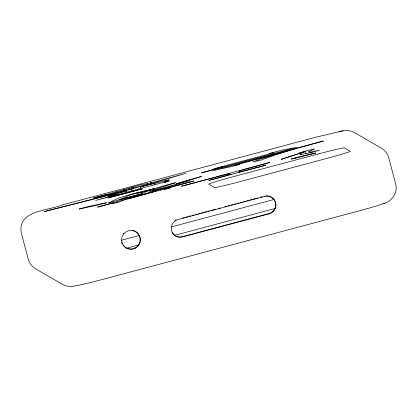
<?xml version="1.0" encoding="UTF-8"?>
<svg xmlns="http://www.w3.org/2000/svg" width="417" height="417" viewBox="0 0 417 417"><rect width="100%" height="100%" fill="white"/><g stroke="black" fill="none" stroke-linecap="round" stroke-linejoin="round"><path stroke-width="0.63" d="M165.231 182.714L164.903 181.473L169.276 180.879L95.561 200.478L117.13 194.067L108.269 196.433L126.44 190.798L126.935 192.659M229.501 173.561L228.818 174.092L228.954 174.478L231.185 174.144L208.834 180.457L263.966 165.721L265.791 165.127L238.508 172.299L239.978 171.809L239.207 171.882L239.17 171.606L239.869 170.772L269.888 162.416L181.442 186.253L229.501 173.561L229.83 174.801M166.221 189.824L165.893 188.583L169.954 188.004L157.412 190.903L124.699 199.842L120.138 201.698L115.676 202.928L111.365 203.788L113.377 202.933L97.62 207.098L116.781 201.776L143.073 193.806L141.618 193.879L108.545 202.74L111.829 201.776L111.349 201.562L119.413 197.694L136.724 192.852M383.88 203.512C392.225 201.359 398.068 192.211 395.644 183.772L388.717 157.73C387.628 153.753 384.964 150.271 381.409 148.181L354.622 132.658C350.494 130.255 345.474 130.109 340.929 131.225M305.484 151.434L298.41 153.461L304.181 151.397L313.615 149.057L314.345 149.119L308.085 151.897L310.889 151.981L319.469 150.214L310.039 152.966L311.932 152.236L303.096 154.207L300.803 154.587L301.1 154.498L300.016 154.332L301.006 153.487L305.484 151.434L306.141 153.915M126.44 190.798L44.145 211.617L131.569 189.209L147.811 184.184L95.029 198.216L107.539 194.358L107.867 195.599M180.639 182.417L176.209 183.866L201.474 176.485L180.655 182.411M140.696 188.901L140.201 187.04L185.701 173.389L151.319 182.86M147.748 183.397L147.451 183.485L147.78 184.726M164.903 181.473L165.2 181.385L164.538 181.197L164.866 182.438M164.553 189.902L164.225 188.661L164.668 188.526L160.649 189.24L153.55 191.21L156.031 191.08L129.15 198.403L189.672 180.66L149.422 191.549L158.064 188.333L175.562 182.714L174.645 182.901C165.523 185.158 150.683 189.37 141.227 193.78L118.61 199.946L131.564 194.431L154.42 188.651L153.998 188.708M133.299 188.401L132.971 187.16L93.549 197.945L107.539 194.358M165.893 188.583L179.894 184.799M315.846 143.104L323.389 140.993L212.623 170.73L232.79 166.247L239.66 164.298L233.921 165.528L288.507 150.573L260.307 159.091L253.01 161.932L261.855 159.914L265.149 158.601C281.616 152.367 298.869 147.905 315.841 143.104M140.201 187.04L169.104 179.873L164.538 181.197M150.766 184.241L150.589 182.959L150.918 184.199M179.93 184.788L179.388 184.934L193.91 180.962L164.225 188.661M182.594 218.034L184.481 217.528M185.737 217.194L187.624 216.689M188.88 216.35L190.767 215.85M192.028 215.511L193.915 215.005M195.172 214.672L197.059 214.166M198.315 213.832L200.202 213.327M201.458 212.993L203.345 212.488M204.601 212.149L206.488 211.648M207.744 211.31L209.631 210.804M210.887 210.47L215.917 209.125M218.435 208.453L220.322 207.947M224.721 206.775L226.608 206.269M227.864 205.935L229.751 205.43M231.008 205.091L232.894 204.591M234.156 204.252L236.038 203.746M237.299 203.413L239.186 202.907M240.442 202.573L242.329 202.068M243.585 201.734L245.472 201.229M246.728 200.89L248.615 200.389M249.872 200.051L251.759 199.55M253.015 199.211L258.045 197.867M260.562 197.194L262.449 196.688M121.42 240.27L139.643 235.402M171.064 227.004L274.115 199.462M126.247 248.277L138.814 244.92M174.629 235.344L275.168 208.479M273.229 152.836L219.113 167.389L213.848 168.958L224.429 166.294L201.421 172.904L296.888 147.337L281.376 150.261L269.048 153.628L273.229 152.836L273.562 154.076M136.729 192.847L148.973 189.933A57.155 1.897 -14.9 0 1 150.918 189.454L153.993 188.708M343.097 130.813L315.82 137.198L61.591 205.128C47.668 210.981 17.014 210.283 21.356 233.228L28.283 259.27C29.372 263.247 32.036 266.729 35.591 268.819L62.378 284.342C65.85 286.323 69.993 286.849 73.903 286.187M150.433 183L151.34 182.808M338.812 131.631L340.819 131.251M132.971 187.16L131.345 187.452L141.822 184.554L150.589 182.959M165.434 181.39L165.763 182.63M154.441 183.496L154.77 184.736M131.569 189.209L132.059 191.069M129.541 188.093L129.875 189.328M129.056 188.208L129.385 189.448M124.845 189.354L125.173 190.595M116.489 191.617L116.817 192.857M116.171 191.695L116.499 192.935M116.781 201.776L117.109 203.016M74.299 285.921A31.452 1.042 -14.9 0 0 105.944 278.54L355.409 211.872A31.452 1.042 -14.9 0 0 384.5 203.016M132.616 230.392A9.435 9.424 -59.9 0 1 138.517 244.857A9.435 9.424 -59.9 0 1 122.895 244.956M122.108 243.564A9.435 9.424 -59.9 0 1 121.571 242.058M123.151 233.958A9.435 9.424 -59.9 0 1 123.839 233.139M172.028 232.436A8.986 8.976 -59.9 0 0 182.182 236.736L268.955 213.546A8.986 8.976 -59.9 0 0 268.741 196.131M174.874 220.598A8.986 8.976 -59.9 0 1 176.167 219.879M265.796 195.922A8.986 8.976 -59.9 0 1 268.261 196.026M142.161 188.896L108.112 197.887L142.161 188.896M295.314 158.21L294.913 158.668L294.465 158.408L291.17 159.106L295.856 157.584L315.888 152.961L295.314 158.21M79.261 209.006L95.764 205.524L106.596 202.714L89.509 206.217L79.261 209.006M300.454 153.091L281.141 159.362L300.464 153.086M139.825 192.602L137.761 193.165L150.448 190.022L139.825 192.602M151.778 182.735L150.954 182.912L151.778 182.735M317.347 154.222L233.619 176.605A26.959 0.891 -14.9 0 0 208.682 184.194L214.437 187.53A26.959 0.891 -14.9 0 0 241.563 181.207L325.296 158.83A26.959 0.891 -14.9 0 0 350.233 151.235L344.473 147.899A26.959 0.891 -14.9 0 0 317.347 154.222M264.701 196.397L177.929 219.587A8.986 8.976 -59.9 0 0 171.564 230.585A8.986 8.976 -59.9 0 0 182.547 236.945L269.319 213.759A8.986 8.976 -59.9 0 0 275.684 202.761A8.986 8.976 -59.9 0 0 264.701 196.397M123.479 189.735L123.792 190.965L123.479 189.735M135.572 248.11A9.435 9.424 -59.9 0 0 135.942 231.774A9.435 9.424 -59.9 0 0 121.618 239.629A9.435 9.424 -59.9 0 0 135.572 248.11"/></g></svg>
